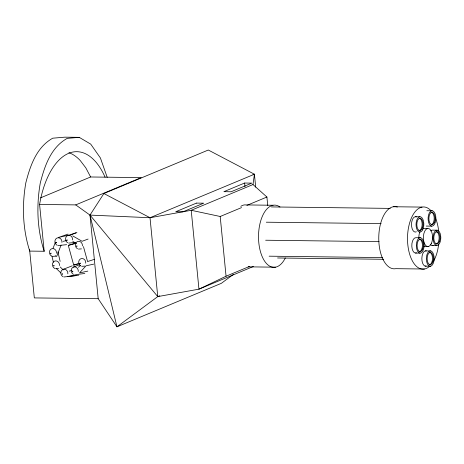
<?xml version="1.0" encoding="UTF-8"?>
<svg xmlns="http://www.w3.org/2000/svg" width="464" height="464" viewBox="0 0 464 464"><rect width="100%" height="100%" fill="white"/><g stroke="black" fill="none" stroke-linecap="round" stroke-linejoin="round"><path stroke-width="0.7" d="M267.757 205.662L266.91 197.026L252.996 184.544L254.423 174.226L208.295 150.023L103.89 193.529L89.993 215.093L98.188 298.7L116.957 326.83L221.363 283.324L233.427 274.386M53.082 248.211L55.407 242.237M61.074 245.154L56.683 256.43L55.419 255.786M78.48 267.31L80.347 265.28M159.749 295.777L157.754 296.606L116.957 326.83L89.993 215.093L75.719 204.897L39.585 204.45L44.179 251.268L29.731 251.088C22.672 229.036 21.86 205.581 25.822 182.857C30.172 165.822 36.453 147.285 52.739 138.191L64.792 137.17L79.24 137.35L90.729 144.13L100.41 157.975L107.219 177.37M249.412 266.487L226.055 276.219L198.952 289.165L157.754 296.606L89.993 215.093L150.017 217.732L191.214 210.291L252.996 184.544M40.507 197.867L90.625 176.981L141.201 177.608L75.719 204.897M103.89 193.529L150.017 217.732L254.423 174.226L255.687 187.131M244.615 183.036L223.886 191.673L231.089 191.765L251.819 183.123L244.615 183.036L244.969 186.627M253.419 266.469L198.952 289.165L191.214 210.291L220.197 216.491L241.553 207.594M246.894 205.372L266.91 197.026M62.982 269.416L72.256 265.808M73.393 267.096L79.35 264.776M70.893 234.859L76.914 232.621M88.102 239.047L82.082 241.286L72.761 235.932M68.057 234.105L58.545 237.44L69.861 234.877L75.98 232.731M79.251 263.685L73.712 265.106L68.295 245.381L75.626 243.014M73.712 265.106L77.708 263.819M94.221 259.405L87.563 261.551L83.456 246.587M68.295 245.381L76.606 243.246M63.081 241.355L66.41 240.601M69.206 271.133L71.955 270.518M93.664 264.144L86.049 265.802L79.518 272.913L87.829 271.109M252.99 174.423L254.423 174.226M84.848 273.47L77.053 274.456L67.425 276.602L78.764 275.169M75.174 242.452L68.626 243.084M66.648 244.673L57.988 245.566M81.473 248.884L78.445 249.093M55.535 256.169L52.507 256.372M56.44 268.743L58.551 268.482M84.796 266.11L81.768 266.319M76.067 275.645L63.887 276.979M79.24 137.35L67.187 138.371C50.895 147.465 44.619 166.002 40.269 183.036C36.308 205.761 37.114 229.216 44.179 251.268M273.029 205.256L244.284 204.902A31.111 15.753 -89.3 0 0 240.816 206.347M393.269 206.741L422.014 207.095M271.376 206.921L390.27 208.388M426.839 210.726L432.274 210.795A7.685 3.892 -89.3 0 1 435.215 222.656A7.685 3.892 -89.3 0 1 428.492 221.949A7.685 3.892 -89.3 0 1 432.274 210.795M415.448 216.711L419.972 216.763M266.295 222.198L381.164 223.619M426.283 226.072L431.717 226.142M423.232 228.41L427.756 228.468M437.198 230.185A7.685 3.892 -89.3 0 0 433.422 241.338A7.685 3.892 -89.3 0 0 440.139 242.046A7.685 3.892 -89.3 0 0 437.198 230.185L432.668 230.127A7.685 3.892 -89.3 0 0 430.691 230.95M420.372 237.759A7.685 3.892 -89.3 0 0 416.771 249.139A7.685 3.892 -89.3 0 0 423.504 249.423A7.685 3.892 -89.3 0 0 420.372 237.759L415.843 237.707A7.685 3.892 -89.3 0 0 411.817 246.222A7.685 3.892 -89.3 0 0 416.544 252.845M265.646 240.224L379.071 241.628M432.117 245.473L436.641 245.526M428.179 246.564L423.649 246.512A9.071 4.594 -89.3 0 0 424.833 246.053M425.326 250.885L430.87 250.954A7.685 3.892 -89.3 0 1 433.283 263.291A7.685 3.892 -89.3 0 1 426.625 261.447A7.685 3.892 -89.3 0 1 430.87 250.954M415.535 253.066L420.059 253.124M269.137 256.18L382.667 257.584M277.565 257.972L383.716 259.283M425.128 266.116L430.667 266.191M248.199 266.846L275.512 267.183M424.496 269.021L395.751 268.668A31.111 15.753 -89.3 0 1 378.775 236.646A31.111 15.753 -89.3 0 1 397.375 207.014M98.188 298.7L34.324 297.911L29.592 249.649M55.523 268.685L54.636 268.372A3.944 3.492 76.3 0 1 52.618 263.448A3.944 3.492 76.3 0 1 56.73 261.046A3.944 3.492 76.3 0 1 59.462 265.547M72.842 241.442L75.951 243.229M60.233 266.997L63.255 269.932M56.341 268.54L60.871 272.942M90.625 176.981L85.817 167.858L80.266 160.556A75.754 38.35 -89.3 0 0 68.933 152.697M57.913 251.94L60.146 261.394M51.939 256.099L53.377 262.177M220.197 216.491L226.055 276.219M150.017 217.732L157.754 296.606M39.585 204.45A75.754 38.35 -89.3 0 1 68.655 153.329A75.754 38.35 -89.3 0 1 105.073 177.161M73.411 274.328A3.944 3.492 76.3 0 1 71.386 269.41A3.944 3.492 76.3 0 1 75.499 267.015A3.944 3.492 76.3 0 1 78.236 271.515M67.744 242.759A3.944 3.492 76.3 0 1 65.72 237.846A3.944 3.492 76.3 0 1 69.832 235.445A3.944 3.492 76.3 0 1 72.57 239.946M77.563 248.762A3.944 3.492 76.3 0 1 75.539 243.849A3.944 3.492 76.3 0 1 79.651 241.448A3.944 3.492 76.3 0 1 82.389 245.949M80.881 265.988A3.944 3.492 76.3 0 1 78.863 261.075A3.944 3.492 76.3 0 1 82.975 258.674A3.944 3.492 76.3 0 1 85.707 263.175M63.005 276.654A3.944 3.492 76.3 0 1 60.981 271.736A3.944 3.492 76.3 0 1 65.093 269.335A3.944 3.492 76.3 0 1 67.831 273.835M51.626 256.047A3.944 3.492 76.3 0 1 49.602 251.128A3.944 3.492 76.3 0 1 53.714 248.733A3.944 3.492 76.3 0 1 56.451 253.234M57.107 245.241A3.944 3.492 76.3 0 1 55.083 240.323A3.944 3.492 76.3 0 1 59.195 237.928A3.944 3.492 76.3 0 1 61.932 242.428M426.143 266.133A7.685 3.892 -89.3 0 1 421.846 258.448A7.685 3.892 -89.3 0 1 426.341 250.902M433.132 245.317A7.685 3.892 -89.3 0 1 430.215 244.238M436.235 231.681A6.171 3.126 -89.3 0 1 439.13 238.171A6.171 3.126 -89.3 0 1 435.795 244.006M429.577 252.393A6.171 3.126 -89.3 0 1 432.471 258.883A6.171 3.126 -89.3 0 1 429.13 264.718M416.388 231.797A7.685 3.892 -89.3 0 1 411.522 224.466A7.685 3.892 -89.3 0 1 416.452 216.955M419.671 239.285A6.171 3.126 -89.3 0 1 422.414 246.024A6.171 3.126 -89.3 0 1 418.951 251.575M430.801 212.321A6.171 3.126 -89.3 0 1 434.2 217.784A6.171 3.126 -89.3 0 1 431.375 224.593M419.253 218.271A6.171 3.126 -89.3 0 1 422.147 224.762A6.171 3.126 -89.3 0 1 418.812 230.602M418.853 238.038A9.071 4.594 -89.3 0 1 420.048 231.466M429.473 266.411A31.111 15.753 -89.3 0 1 407.525 237A31.111 15.753 -89.3 0 1 430.946 210.633M435.499 218.045A31.111 15.753 -89.3 0 1 438.7 231.391M438.59 244.609A31.111 15.753 -89.3 0 1 433.625 261.099M285.319 257.996A31.111 15.753 -89.3 0 1 264.706 261.278A31.111 15.753 -89.3 0 1 260.53 221.49A31.111 15.753 -89.3 0 1 279.972 207.019M50.733 253.373C50.994 254.504 51.313 252.416 50.733 253.373M53.749 265.692C53.992 266.817 54.34 264.747 53.749 265.692M56.214 242.568C56.48 243.693 56.77 241.628 56.214 242.568M62.112 273.98C62.373 275.111 62.686 273.023 62.112 273.98M66.851 240.091C67.089 241.21 67.454 239.151 66.851 240.091M72.517 271.655C72.778 272.786 73.086 270.709 72.517 271.655M76.67 246.094C76.925 247.231 77.244 245.125 76.67 246.094M79.994 263.32C80.26 264.445 80.55 262.375 79.994 263.32M196.475 203.099L175.752 211.735L182.955 211.822L203.684 203.186L196.475 203.099M439.507 241.222A6.171 3.126 -89.3 0 0 437.14 231.693A6.171 3.126 -89.3 0 0 434.107 240.654A6.171 3.126 -89.3 0 0 439.507 241.222M432.848 261.928A6.171 3.126 -89.3 0 0 430.482 252.404A6.171 3.126 -89.3 0 0 427.448 261.36A6.171 3.126 -89.3 0 0 432.848 261.928M422.663 229.831A7.685 3.892 -89.3 0 0 420.976 217.007A7.685 3.892 -89.3 0 0 416.173 226.507A7.685 3.892 -89.3 0 0 422.663 229.831M434.397 222.331A6.171 3.126 -89.3 0 0 432.523 212.367A6.171 3.126 -89.3 0 0 429.061 220.707A6.171 3.126 -89.3 0 0 434.397 222.331M422.727 249.029A6.171 3.126 -89.3 0 0 420.575 239.296A6.171 3.126 -89.3 0 0 417.345 247.996A6.171 3.126 -89.3 0 0 422.727 249.029M422.524 227.812A6.171 3.126 -89.3 0 0 420.158 218.283A6.171 3.126 -89.3 0 0 417.124 227.244A6.171 3.126 -89.3 0 0 422.524 227.812M431.358 243.507A9.071 4.594 -89.3 0 0 428.951 228.624A9.071 4.594 -89.3 0 0 423.591 240.416A9.071 4.594 -89.3 0 0 431.358 243.507"/></g></svg>
